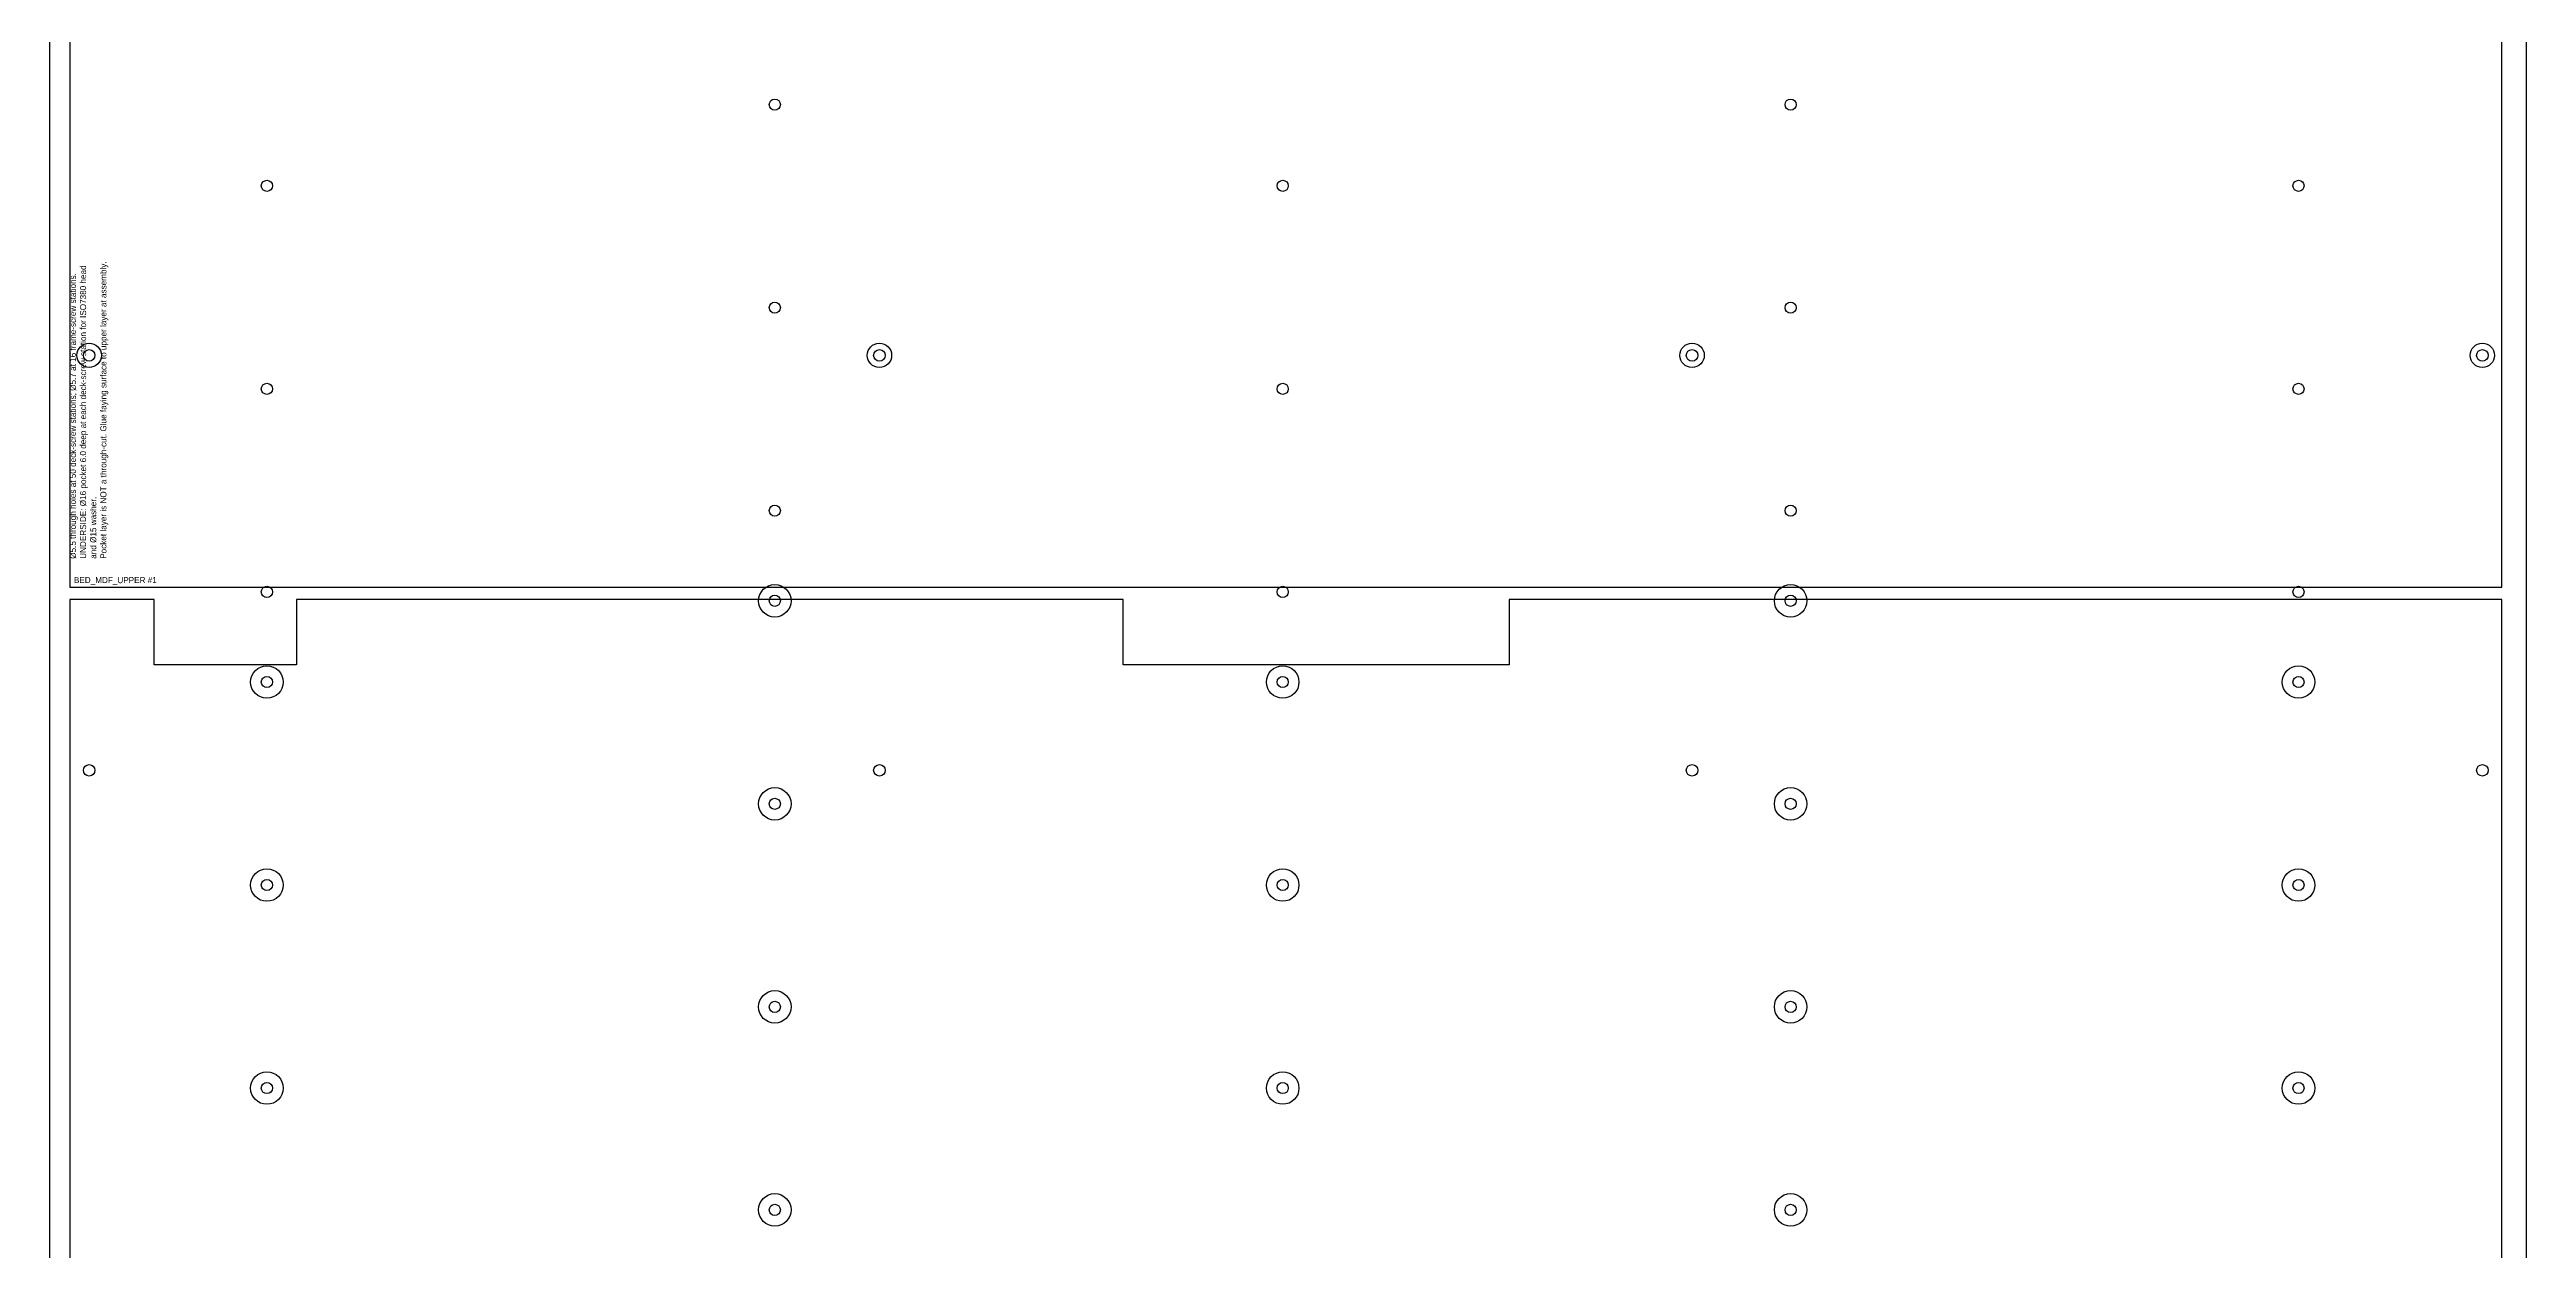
# Model space of a CAD drawing. Header units: millimetres. Extents: x 0 to 1219, y 0 to 2438.
# Drawn here: x 0 to 1219, y 628 to 1219 of the extents above; entities that cross this region are included whole.
import ezdxf

# ---------------------------------------------------------------- set-up
doc = ezdxf.new("R2010")
doc.units = ezdxf.units.MM
for name, color, linetype in [('CUT_HOLES', 7, 'Continuous'), ('CUT_OUTER', 7, 'Continuous'), ('MACHINING_NOTES', 7, 'Continuous'), ('MILL_TOP_POCKET_DEPTH_6_0', 7, 'Continuous'), ('MILL_UNDERSIDE_POCKET_DEPTH_6', 7, 'Continuous'), ('PART_MARK_NO_CUT', 7, 'Continuous'), ('STOCK_NO_CUT', 7, 'Continuous')]:
    doc.layers.add(name, color=color, linetype=linetype)

msp = doc.modelspace()

# ---------------------------------------------------------------- linework, layer by layer
at = {"layer": 'CUT_HOLES'}
for centre, radius in [((357, 1192.1), 2.75), ((857, 1192.1), 2.75), ((107, 1152.1), 2.75), ((607, 1152.1), 2.75), ((1107, 1152.1), 2.75), ((357, 1092.1), 2.75), ((857, 1092.1), 2.75), ((19.5, 1068.6), 2.85), ((408.5, 1068.6), 2.85), ((808.5, 1068.6), 2.85), ((1197.5, 1068.6), 2.85), ((107, 1052.1), 2.75), ((607, 1052.1), 2.75), ((1107, 1052.1), 2.75), ((357, 992.1), 2.75), ((857, 992.1), 2.75), ((107, 952.1), 2.75), ((607, 952.1), 2.75), ((1107, 952.1), 2.75), ((357, 947.7), 2.75), ((857, 947.7), 2.75), ((107, 907.7), 2.75), ((607, 907.7), 2.75), ((1107, 907.7), 2.75), ((19.5, 864.2), 2.85), ((408.5, 864.2), 2.85), ((808.5, 864.2), 2.85), ((1197.5, 864.2), 2.85), ((357, 847.7), 2.75), ((857, 847.7), 2.75), ((107, 807.7), 2.75), ((607, 807.7), 2.75), ((1107, 807.7), 2.75), ((357, 747.7), 2.75), ((857, 747.7), 2.75), ((107, 707.7), 2.75), ((607, 707.7), 2.75), ((1107, 707.7), 2.75), ((357, 647.7), 2.75), ((857, 647.7), 2.75)]:
    msp.add_circle(centre, radius, dxfattribs=at)
at = {"layer": 'CUT_OUTER'}
for points in [[(1207, 954.4), (1207, 1892.8), (718.5, 1892.8), (718.5, 1860.6), (528.5, 1860.6), (528.5, 1892.8), (121.5, 1892.8), (121.5, 1860.6), (51.5, 1860.6), (51.5, 1892.8), (10, 1892.8), (10, 954.4)], [(1207, 10), (1207, 948.4), (718.5, 948.4), (718.5, 916.2), (528.5, 916.2), (528.5, 948.4), (121.5, 948.4), (121.5, 916.2), (51.5, 916.2), (51.5, 948.4), (10, 948.4), (10, 10)]]:
    msp.add_lwpolyline(points, close=True, dxfattribs=at)
at = {"layer": 'MILL_TOP_POCKET_DEPTH_6_0'}
for centre in [(19.5, 1068.6), (408.5, 1068.6), (808.5, 1068.6), (1197.5, 1068.6)]:
    msp.add_circle(centre, 6, dxfattribs=at)
at = {"layer": 'MILL_UNDERSIDE_POCKET_DEPTH_6'}
for centre in [(357, 947.7), (857, 947.7), (107, 907.7), (607, 907.7), (1107, 907.7), (357, 847.7), (857, 847.7), (107, 807.7), (607, 807.7), (1107, 807.7), (357, 747.7), (857, 747.7), (107, 707.7), (607, 707.7), (1107, 707.7), (357, 647.7), (857, 647.7)]:
    msp.add_circle(centre, 8, dxfattribs=at)
at = {"layer": 'STOCK_NO_CUT'}
msp.add_lwpolyline([(0, 0), (1219.2, 0), (1219.2, 2438.4), (0, 2438.4)], close=True, dxfattribs=at)

# ---------------------------------------------------------------- texts
at = {"layer": 'MACHINING_NOTES', "insert": (10, 968.4), "char_height": 3, "width": 150, "attachment_point": 1, "rotation": 90}
msp.add_mtext('Ø5.5 through holes at 50 deck-screw stations; Ø5.7 at 16 frame-screw stations.\\PUNDERSIDE: Ø16 pocket 6.0 deep at each deck-screw station for ISO7380 head and Ø15 washer.\\PPocket layer is NOT a through-cut. Glue faying surface to upper layer at assembly.', dxfattribs=at)
at = {"layer": 'PART_MARK_NO_CUT'}
msp.add_text('BED_MDF_UPPER #1', height=3, dxfattribs=at).set_placement((12, 956.4))

doc.saveas('drawing.dxf')
